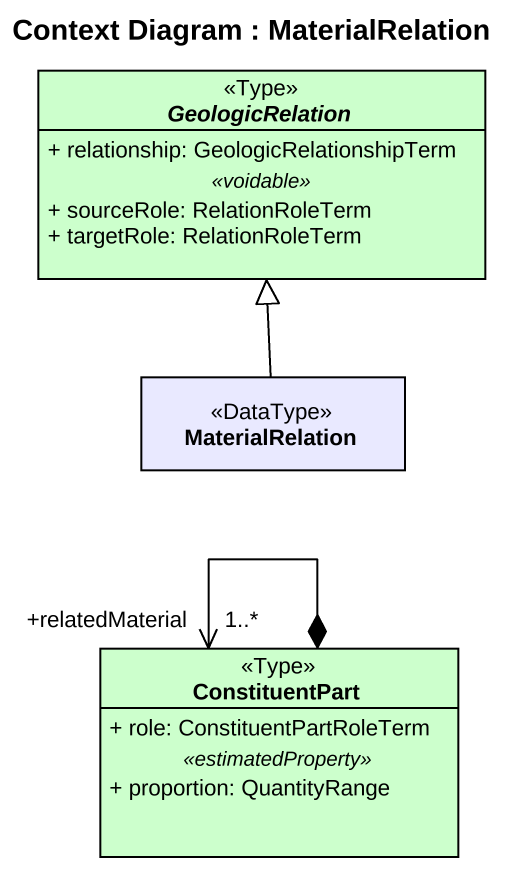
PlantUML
@startuml
title Context Diagram : MaterialRelation
hide circle
hide empty members
skinparam classAttributeIconSize 0
abstract class GeologicRelation <<Type>> #CCFFCC {
  + relationship: GeologicRelationshipTerm
  .. <<voidable>> ..
  + sourceRole: RelationRoleTerm
  + targetRole: RelationRoleTerm
}
class MaterialRelation <<DataType>> #E9E9FF
class ConstituentPart <<Type>> #CCFFCC {
  + role: ConstituentPartRoleTerm
  .. <<estimatedProperty>> ..
  + proportion: QuantityRange
}
MaterialRelation -up-|> GeologicRelation
ConstituentPart *--> "+relatedMaterial\n1..*" ConstituentPart
@enduml
